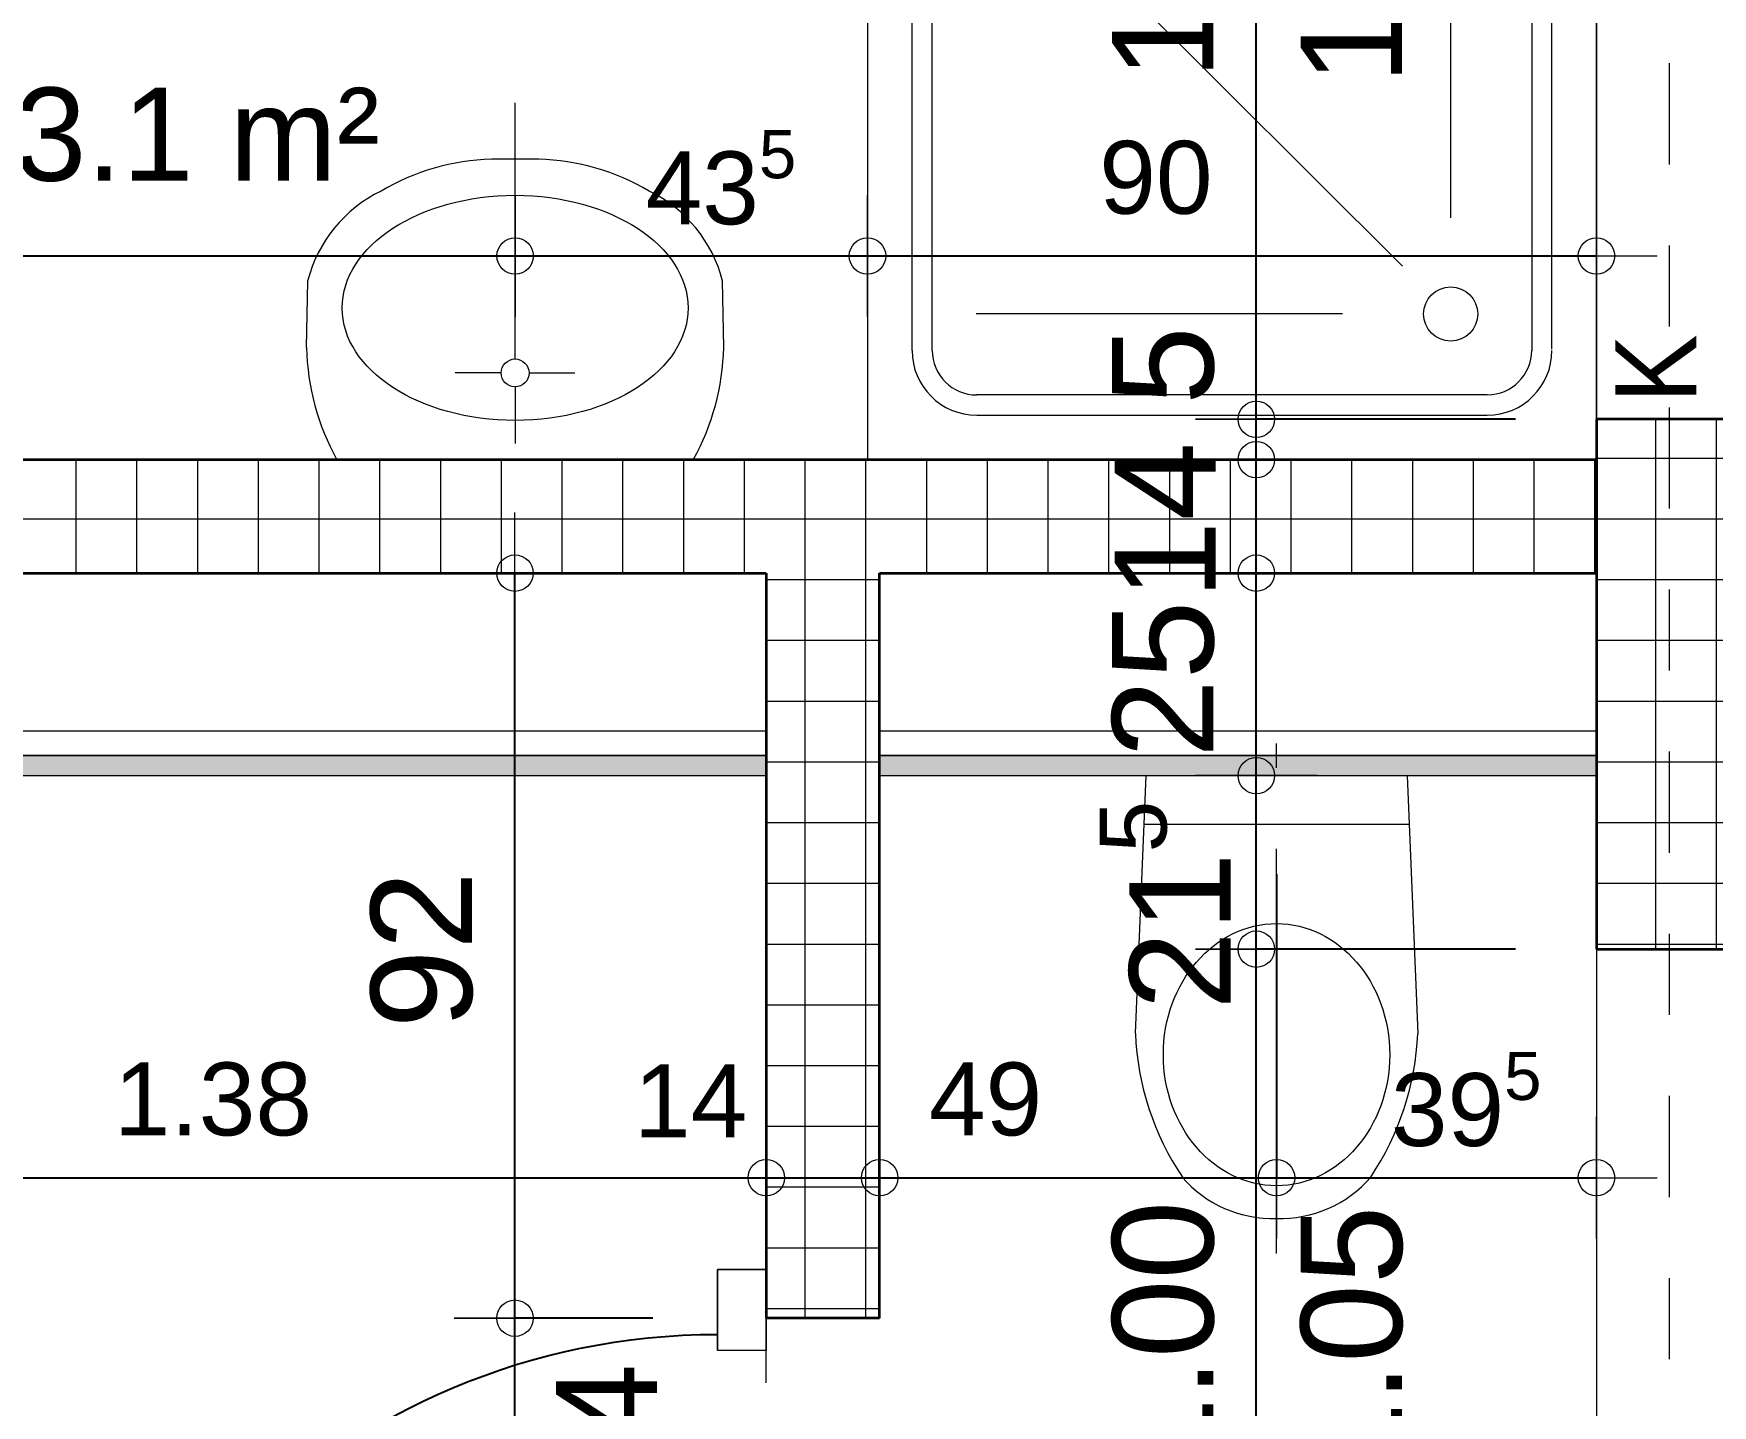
# Model space of a CAD drawing. Header units: metres. Extents: x -117 to -12, y 122 to 163.
# Drawn here: x -22.403 to -20.33, y 141.33 to 143.024 of the extents above; entities that cross this region are included whole.
import ezdxf

# ---------------------------------------------------------------- set-up
doc = ezdxf.new("R2010")
doc.units = ezdxf.units.M
doc.header["$PDMODE"] = 65
for name, pattern in [('AUSGEZOGEN', [0]), ('GETRENNT2_S10', [0.255, 0.125, -0.065, 0, -0.065]), ('PUNKT2_S9', [0.175, 0.075, -0.05, 0, -0.05]), ('VERDECKT2_S2', [0.09, 0.05, -0.04])]:
    doc.linetypes.add(name, pattern=pattern)
doc.layers.add('XR$1$_3808', color=7, linetype='Continuous')
for name, color, linetype, lineweight in [('XR$1$Bauachsen_grob', 7, 'GETRENNT2_S10', 13), ('XR$1$Bauherr', 203, 'VERDECKT2_S2', 13), ('XR$1$Fensterbruestung', 7, 'AUSGEZOGEN', 25), ('XR$1$Leichtbauwaende', 7, 'AUSGEZOGEN', 18), ('XR$1$Raumbezeichnung', 7, 'AUSGEZOGEN', 18), ('XR$1$Sanitaer_Apparate', 250, 'AUSGEZOGEN', 18), ('XR$1$Sanitaer_Vermassung', 250, 'AUSGEZOGEN', 18), ('XR$1$Text_Werkplan_Ausfuehrung', 7, 'AUSGEZOGEN', 25), ('XR$1$Tuerblatt', 7, 'AUSGEZOGEN', 18), ('XR$1$Wand_Fertigelement', 7, 'AUSGEZOGEN', 35), ('XR$1$Werkplan-_Ausfuehrungsmasse', 7, 'AUSGEZOGEN', 13)]:
    doc.layers.add(name, color=color, linetype=linetype, lineweight=lineweight)
doc.styles.add('ARIAL', font='ARIAL.TTF')
doc.dimstyles.new('_DIMSTYLE_10', dxfattribs={"dimtxt": 0.125, "dimasz": 0.15, "dimexe": 0, "dimexo": 0, "dimgap": 0.0625, "dimtad": 2, "dimdec": 1, "dimlfac": 100, "dimrnd": 0.5, "dimzin": 4, "dimdsep": 46, "dimtxsty": 'ARIAL', "dimblk1": 'ALL_ML_KREIS', "dimblk2": 'ALL_ML_KREIS', "dimsah": 1, "dimcen": 0, "dimclrd": 256, "dimclre": 256, "dimclrt": 256, "dimadec": 0, "dimazin": 0, "dimtfac": 1, "dimtdec": 0, "dimtix": 1, "dimtmove": 2, "dimatfit": 3, "dimfxl": 0, "dimtvp": 1.2, "dimtzin": 0, "dimlwd": 0, "dimlwe": -1, "dimarcsym": 0})
doc.dimstyles.new('_DIMSTYLE_12', dxfattribs={"dimtxt": 0.125, "dimasz": 0.15, "dimexe": 0, "dimexo": 0, "dimgap": 0.0625, "dimtad": 2, "dimrnd": 0.005, "dimzin": 4, "dimdsep": 46, "dimtxsty": 'ARIAL', "dimblk1": 'ALL_ML_KREIS', "dimblk2": 'ALL_ML_KREIS', "dimsah": 1, "dimcen": 0, "dimclrd": 256, "dimclre": 256, "dimclrt": 256, "dimadec": 0, "dimazin": 0, "dimtfac": 1, "dimtdec": 0, "dimtix": 1, "dimtmove": 2, "dimatfit": 3, "dimfxl": 0, "dimtzin": 0, "dimlwd": 0, "dimlwe": -1, "dimarcsym": 0})
doc.dimstyles.new('_DIMSTYLE_14', dxfattribs={"dimtxt": 0.125, "dimasz": 0.15, "dimexe": 0, "dimexo": 0, "dimgap": 0.0625, "dimtad": 2, "dimdec": 1, "dimlfac": 100, "dimrnd": 0.5, "dimzin": 4, "dimdsep": 46, "dimtxsty": 'ARIAL', "dimblk1": 'ALL_ML_KREIS', "dimblk2": 'ALL_ML_KREIS', "dimsah": 1, "dimcen": 0, "dimclrd": 256, "dimclre": 256, "dimclrt": 256, "dimadec": 0, "dimazin": 0, "dimtfac": 1, "dimtdec": 0, "dimtix": 1, "dimtmove": 2, "dimatfit": 3, "dimfxl": 0, "dimtzin": 0, "dimlwd": 0, "dimlwe": -1, "dimarcsym": 0})
doc.dimstyles.new('_DIMSTYLE_23', dxfattribs={"dimtxt": 0.09, "dimasz": 0.15, "dimexe": 0, "dimexo": 1e-06, "dimgap": 0.045, "dimtad": 2, "dimrnd": 0.005, "dimzin": 4, "dimdsep": 46, "dimtxsty": 'ARIAL', "dimblk1": 'ALL_ML_KREIS', "dimblk2": 'ALL_ML_KREIS', "dimsah": 1, "dimcen": 0, "dimse1": 1, "dimse2": 1, "dimclrd": 1, "dimclre": 1, "dimclrt": 1, "dimadec": 0, "dimazin": 0, "dimtfac": 1, "dimtdec": 0, "dimtix": 1, "dimtmove": 2, "dimatfit": 3, "dimfxl": 0, "dimtzin": 0, "dimlwd": 0, "dimlwe": -1, "dimarcsym": 0})
doc.dimstyles.new('_DIMSTYLE_24', dxfattribs={"dimtxt": 0.09, "dimasz": 0.15, "dimexe": 0, "dimexo": 1e-06, "dimgap": 0.045, "dimtad": 2, "dimdec": 1, "dimlfac": 100, "dimrnd": 0.5, "dimzin": 4, "dimdsep": 46, "dimtxsty": 'ARIAL', "dimblk1": 'ALL_ML_KREIS', "dimblk2": 'ALL_ML_KREIS', "dimsah": 1, "dimcen": 0, "dimse1": 1, "dimse2": 1, "dimclrd": 1, "dimclre": 1, "dimclrt": 1, "dimadec": 0, "dimazin": 0, "dimtfac": 1, "dimtdec": 0, "dimtix": 1, "dimtmove": 2, "dimatfit": 3, "dimfxl": 0, "dimtzin": 0, "dimlwd": 0, "dimlwe": -1, "dimarcsym": 0})
doc.dimstyles.new('_DIMSTYLE_25', dxfattribs={"dimtxt": 0.09, "dimasz": 0.15, "dimexe": 0, "dimexo": 1e-06, "dimgap": 0.045, "dimtad": 2, "dimdec": 1, "dimlfac": 100, "dimrnd": 0.5, "dimzin": 4, "dimdsep": 46, "dimtxsty": 'ARIAL', "dimblk1": 'ALL_ML_KREIS', "dimblk2": 'ALL_ML_KREIS', "dimsah": 1, "dimcen": 0, "dimse1": 1, "dimse2": 1, "dimclrd": 1, "dimclre": 1, "dimclrt": 1, "dimadec": 0, "dimazin": 0, "dimtfac": 1, "dimtdec": 0, "dimtix": 1, "dimtmove": 2, "dimatfit": 3, "dimfxl": 0, "dimtzin": 0, "dimlwd": 0, "dimlwe": -1, "dimarcsym": 0})
doc.dimstyles.new('_DIMSTYLE_26', dxfattribs={"dimtxt": 0.09, "dimasz": 0.15, "dimexe": 0, "dimexo": 0, "dimgap": 0.045, "dimtad": 2, "dimrnd": 0.005, "dimzin": 4, "dimdsep": 46, "dimtxsty": 'ARIAL', "dimblk1": 'ALL_ML_KREIS', "dimblk2": 'ALL_ML_KREIS', "dimsah": 1, "dimcen": 0, "dimclrd": 1, "dimclre": 1, "dimclrt": 1, "dimadec": 0, "dimazin": 0, "dimtfac": 1, "dimtdec": 0, "dimtix": 1, "dimtmove": 2, "dimatfit": 3, "dimfxl": 0, "dimtzin": 0, "dimlwd": 0, "dimlwe": -1, "dimarcsym": 0})
doc.dimstyles.new('_DIMSTYLE_27', dxfattribs={"dimtxt": 0.09, "dimasz": 0.15, "dimexe": 0, "dimexo": 0, "dimgap": 0.045, "dimtad": 2, "dimdec": 1, "dimlfac": 100, "dimrnd": 0.5, "dimzin": 4, "dimdsep": 46, "dimtxsty": 'ARIAL', "dimblk1": 'ALL_ML_KREIS', "dimblk2": 'ALL_ML_KREIS', "dimsah": 1, "dimcen": 0, "dimclrd": 1, "dimclre": 1, "dimclrt": 1, "dimadec": 0, "dimazin": 0, "dimtfac": 1, "dimtdec": 0, "dimtix": 1, "dimtmove": 2, "dimatfit": 3, "dimfxl": 0, "dimtvp": 1.2, "dimtzin": 0, "dimlwd": 0, "dimlwe": -1, "dimarcsym": 0})
doc.dimstyles.new('_DIMSTYLE_4', dxfattribs={"dimtxt": 0.09, "dimasz": 0.15, "dimexe": 0, "dimexo": 0, "dimgap": 0.045, "dimtad": 2, "dimdec": 1, "dimlfac": 100, "dimrnd": 0.5, "dimzin": 4, "dimdsep": 46, "dimtxsty": 'ARIAL', "dimblk1": 'ALL_ML_KREIS', "dimblk2": 'ALL_ML_KREIS', "dimsah": 1, "dimcen": 0, "dimclrd": 1, "dimclre": 1, "dimclrt": 1, "dimadec": 0, "dimazin": 0, "dimtfac": 1, "dimtdec": 0, "dimtix": 1, "dimtmove": 2, "dimatfit": 3, "dimfxl": 0, "dimtzin": 0, "dimlwd": 0, "dimlwe": -1, "dimarcsym": 0})
pattern_1 = [(0, (0, 0), (0, 0.075), []), (90, (0, 0), (-0.075, 5e-18), [])]

# ---------------------------------------------------------------- blocks, each defined once
blk = doc.blocks.new('ALL_ML_KREIS')
at = {"color": 0, "linetype": 'ByBlock', "lineweight": -2}
for p, q in [((0, -0.5), (0, 0.5)), ((-1, 0), (0.5, 0))]:
    blk.add_line(p, q, dxfattribs=at)
blk.add_circle((0, 0), 0.15, dxfattribs=at)
blk = doc.blocks.new('*D99')
at = {"layer": 'DEFPOINTS', "color": 1}
for p in [(-23.3071, 142.7496), (-21.8081, 142.6052), (-23.3071, 142.498)]:
    blk.add_point(p, dxfattribs=at)
at = {"layer": 'XR$1$Sanitaer_Vermassung', "color": 1, "lineweight": -2}
blk.add_line((-23.3071, 142.7496), (-21.8081, 142.7496), dxfattribs=at)
at = {"layer": 'XR$1$Sanitaer_Vermassung', "color": 1, "xscale": 0.15, "yscale": 0.15, "zscale": 0.15, "rotation": 180}
blk.add_blockref('ALL_ML_KREIS', (-23.3071, 142.7496), dxfattribs=at)
at = {"layer": 'XR$1$Sanitaer_Vermassung', "color": 1, "xscale": 0.15, "yscale": 0.15, "zscale": 0.15}
blk.add_blockref('ALL_ML_KREIS', (-21.8081, 142.7496), dxfattribs=at)
at = {"layer": 'XR$1$Sanitaer_Vermassung', "color": 1, "insert": (-23.005, 142.8461), "char_height": 0.09, "width": 0.36, "attachment_point": 5, "style": 'ARIAL'}
blk.add_mtext('\\A1;{\\A1;{1.50\\H0.059400;\\S^ ;}}', dxfattribs=at)
blk = doc.blocks.new('*D100')
at = {"layer": 'DEFPOINTS', "color": 1}
for p in [(-21.8081, 142.7496), (-21.8081, 142.6052), (-21.3731, 142.498)]:
    blk.add_point(p, dxfattribs=at)
at = {"layer": 'XR$1$Sanitaer_Vermassung', "color": 1, "lineweight": -2}
blk.add_line((-21.8081, 142.7496), (-21.3731, 142.7496), dxfattribs=at)
at = {"layer": 'XR$1$Sanitaer_Vermassung', "color": 1, "xscale": 0.15, "yscale": 0.15, "zscale": 0.15, "rotation": 180}
blk.add_blockref('ALL_ML_KREIS', (-21.8081, 142.7496), dxfattribs=at)
at = {"layer": 'XR$1$Sanitaer_Vermassung', "color": 1, "xscale": 0.15, "yscale": 0.15, "zscale": 0.15}
blk.add_blockref('ALL_ML_KREIS', (-21.3731, 142.7496), dxfattribs=at)
at = {"layer": 'XR$1$Sanitaer_Vermassung', "color": 1, "insert": (-21.554, 142.8462), "char_height": 0.09, "width": 0.36, "attachment_point": 5, "style": 'ARIAL'}
blk.add_mtext('\\A1;{\\A1;{43\\H0.059400;\\S5^ ;}}', dxfattribs=at)
blk = doc.blocks.new('*D101')
at = {"layer": 'DEFPOINTS', "color": 1}
for p in [(-21.3731, 142.7496), (-21.3731, 142.498), (-20.4731, 142.498)]:
    blk.add_point(p, dxfattribs=at)
at = {"layer": 'XR$1$Sanitaer_Vermassung', "color": 1, "lineweight": -2}
blk.add_line((-21.3731, 142.7496), (-20.4731, 142.7496), dxfattribs=at)
at = {"layer": 'XR$1$Sanitaer_Vermassung', "color": 1, "xscale": 0.15, "yscale": 0.15, "zscale": 0.15, "rotation": 180}
blk.add_blockref('ALL_ML_KREIS', (-21.3731, 142.7496), dxfattribs=at)
at = {"layer": 'XR$1$Sanitaer_Vermassung', "color": 1, "xscale": 0.15, "yscale": 0.15, "zscale": 0.15}
blk.add_blockref('ALL_ML_KREIS', (-20.4731, 142.7496), dxfattribs=at)
at = {"layer": 'XR$1$Sanitaer_Vermassung', "color": 1, "insert": (-21.017, 142.8461), "char_height": 0.09, "width": 0.36, "attachment_point": 5, "style": 'ARIAL'}
blk.add_mtext('\\A1;{\\A1;{90\\H0.059400;\\S^ ;}}', dxfattribs=at)
blk = doc.blocks.new('*D108')
at = {"layer": 'DEFPOINTS', "color": 1}
for p in [(-21.4981, 142.358), (-22.8771, 142.0009), (-22.8771, 141.6115)]:
    blk.add_point(p, dxfattribs=at)
at = {"layer": 'XR$1$Sanitaer_Vermassung', "color": 1, "lineweight": -2}
for p, q in [((-22.8771, 141.907), (-22.8771, 141.6115)), ((-22.8771, 141.6115), (-21.4981, 141.6115)), ((-21.4981, 141.6115), (-21.4981, 141.6115))]:
    blk.add_line(p, q, dxfattribs=at)
at = {"layer": 'XR$1$Sanitaer_Vermassung', "color": 1, "xscale": 0.15, "yscale": 0.15, "zscale": 0.15, "rotation": 180}
blk.add_blockref('ALL_ML_KREIS', (-22.8771, 141.6115), dxfattribs=at)
at = {"layer": 'XR$1$Sanitaer_Vermassung', "color": 1, "xscale": 0.15, "yscale": 0.15, "zscale": 0.15}
blk.add_blockref('ALL_ML_KREIS', (-21.4981, 141.6115), dxfattribs=at)
at = {"layer": 'XR$1$Sanitaer_Vermassung', "color": 1, "insert": (-22.1812, 141.7081), "char_height": 0.09, "width": 0.36, "attachment_point": 5, "style": 'ARIAL'}
blk.add_mtext('\\A1;{\\A1;{1.38\\H0.059400;\\S^ ;}}', dxfattribs=at)
blk = doc.blocks.new('*D109')
at = {"layer": 'DEFPOINTS', "color": 1}
for p in [(-21.4981, 142.358), (-21.3581, 142.358), (-21.4981, 141.6115)]:
    blk.add_point(p, dxfattribs=at)
at = {"layer": 'XR$1$Sanitaer_Vermassung', "color": 1, "lineweight": -2}
for p, q in [((-21.4981, 141.6115), (-21.4981, 141.6115)), ((-21.4981, 141.6115), (-21.3581, 141.6115)), ((-21.3581, 141.6115), (-21.3581, 141.6115))]:
    blk.add_line(p, q, dxfattribs=at)
at = {"layer": 'XR$1$Sanitaer_Vermassung', "color": 1, "xscale": 0.15, "yscale": 0.15, "zscale": 0.15, "rotation": 180}
blk.add_blockref('ALL_ML_KREIS', (-21.4981, 141.6115), dxfattribs=at)
at = {"layer": 'XR$1$Sanitaer_Vermassung', "color": 1, "xscale": 0.15, "yscale": 0.15, "zscale": 0.15}
blk.add_blockref('ALL_ML_KREIS', (-21.3581, 141.6115), dxfattribs=at)
at = {"layer": 'XR$1$Sanitaer_Vermassung', "color": 1, "insert": (-21.5914, 141.7065), "char_height": 0.09, "width": 0.36, "attachment_point": 5, "style": 'ARIAL'}
blk.add_mtext('\\A1;{\\A1;{14\\H0.059400;\\S^ ;}}', dxfattribs=at)
blk = doc.blocks.new('*D110')
at = {"layer": 'DEFPOINTS', "color": 1}
for p in [(-21.3581, 142.358), (-20.8681, 142.0477), (-21.3581, 141.6115)]:
    blk.add_point(p, dxfattribs=at)
at = {"layer": 'XR$1$Sanitaer_Vermassung', "color": 1, "lineweight": -2}
for p, q in [((-20.8681, 141.9863), (-20.8681, 141.6115)), ((-21.3581, 141.6115), (-21.3581, 141.6115)), ((-21.3581, 141.6115), (-20.8681, 141.6115))]:
    blk.add_line(p, q, dxfattribs=at)
at = {"layer": 'XR$1$Sanitaer_Vermassung', "color": 1, "xscale": 0.15, "yscale": 0.15, "zscale": 0.15, "rotation": 180}
blk.add_blockref('ALL_ML_KREIS', (-21.3581, 141.6115), dxfattribs=at)
at = {"layer": 'XR$1$Sanitaer_Vermassung', "color": 1, "xscale": 0.15, "yscale": 0.15, "zscale": 0.15}
blk.add_blockref('ALL_ML_KREIS', (-20.8681, 141.6115), dxfattribs=at)
at = {"layer": 'XR$1$Sanitaer_Vermassung', "color": 1, "insert": (-21.2273, 141.7081), "char_height": 0.09, "width": 0.36, "attachment_point": 5, "style": 'ARIAL'}
blk.add_mtext('\\A1;{\\A1;{49\\H0.059400;\\S^ ;}}', dxfattribs=at)
blk = doc.blocks.new('*D111')
at = {"layer": 'DEFPOINTS', "color": 1}
for p in [(-20.4731, 142.358), (-20.8681, 142.0477), (-20.8681, 141.6115)]:
    blk.add_point(p, dxfattribs=at)
at = {"layer": 'XR$1$Sanitaer_Vermassung', "color": 1, "lineweight": -2}
for p, q in [((-20.8681, 141.9863), (-20.8681, 141.6115)), ((-20.8681, 141.6115), (-20.4731, 141.6115)), ((-20.4731, 141.6115), (-20.4731, 141.6115))]:
    blk.add_line(p, q, dxfattribs=at)
at = {"layer": 'XR$1$Sanitaer_Vermassung', "color": 1, "xscale": 0.15, "yscale": 0.15, "zscale": 0.15, "rotation": 180}
blk.add_blockref('ALL_ML_KREIS', (-20.8681, 141.6115), dxfattribs=at)
at = {"layer": 'XR$1$Sanitaer_Vermassung', "color": 1, "xscale": 0.15, "yscale": 0.15, "zscale": 0.15}
blk.add_blockref('ALL_ML_KREIS', (-20.4731, 141.6115), dxfattribs=at)
at = {"layer": 'XR$1$Sanitaer_Vermassung', "color": 1, "insert": (-20.634, 141.7081), "char_height": 0.09, "width": 0.36, "attachment_point": 5, "style": 'ARIAL'}
blk.add_mtext('\\A1;{\\A1;{39\\H0.059400;\\S5^ ;}}', dxfattribs=at)
blk = doc.blocks.new('*D117')
at = {"layer": 'DEFPOINTS'}
for p in [(-21.3581, 141.438), (-21.8083, 140.558), (-21.3581, 140.558)]:
    blk.add_point(p, dxfattribs=at)
at = {"layer": 'XR$1$Werkplan-_Ausfuehrungsmasse', "lineweight": -2}
for p, q in [((-21.6383, 141.438), (-21.8083, 141.438)), ((-21.8083, 140.558), (-21.8083, 141.438)), ((-21.6383, 140.558), (-21.8083, 140.558))]:
    blk.add_line(p, q, dxfattribs=at)
at = {"layer": 'XR$1$Werkplan-_Ausfuehrungsmasse', "xscale": 0.15, "yscale": 0.15, "zscale": 0.15}
for p, rotation in [((-21.8083, 141.438), 90), ((-21.8083, 140.558), 270)]:
    blk.add_blockref('ALL_ML_KREIS', p, dxfattribs=dict(at, rotation=rotation))
at = {"layer": 'XR$1$Werkplan-_Ausfuehrungsmasse', "insert": (-21.7578, 141.0423), "char_height": 0.125, "width": 0.00625, "attachment_point": 1, "rotation": 90, "line_spacing_factor": 0.60241, "style": 'ARIAL'}
blk.add_mtext('\\A1;{2.14\\H0.082500;\\S^ ;}', dxfattribs=at)
at = {"layer": 'XR$1$Werkplan-_Ausfuehrungsmasse', "insert": (-21.923, 141.1823), "char_height": 0.125, "width": 0.5, "attachment_point": 5, "rotation": 90, "style": 'ARIAL'}
blk.add_mtext('\\A1;{\\A1;{88\\H0.082500;\\S^ ;}}', dxfattribs=at)
blk = doc.blocks.new('*D118')
at = {"layer": 'DEFPOINTS'}
for p in [(-21.4981, 142.358), (-21.8083, 141.438), (-21.3581, 141.438)]:
    blk.add_point(p, dxfattribs=at)
at = {"layer": 'XR$1$Werkplan-_Ausfuehrungsmasse', "lineweight": -2}
for p, q in [((-21.8083, 142.358), (-21.8083, 142.358)), ((-21.8083, 141.438), (-21.8083, 142.358)), ((-21.6383, 141.438), (-21.8083, 141.438))]:
    blk.add_line(p, q, dxfattribs=at)
at = {"layer": 'XR$1$Werkplan-_Ausfuehrungsmasse', "xscale": 0.15, "yscale": 0.15, "zscale": 0.15}
for p, rotation in [((-21.8083, 142.358), 90), ((-21.8083, 141.438), 270)]:
    blk.add_blockref('ALL_ML_KREIS', p, dxfattribs=dict(at, rotation=rotation))
at = {"layer": 'XR$1$Werkplan-_Ausfuehrungsmasse', "insert": (-21.923, 141.893), "char_height": 0.125, "width": 0.5, "attachment_point": 5, "rotation": 90, "style": 'ARIAL'}
blk.add_mtext('\\A1;{\\A1;{92\\H0.082500;\\S^ ;}}', dxfattribs=at)
blk = doc.blocks.new('*D265')
at = {"layer": 'DEFPOINTS'}
for p in [(-20.5081, 149.458), (-19.9881, 130.838), (-16.2676, 130.838)]:
    blk.add_point(p, dxfattribs=at)
at = {"layer": 'XR$1$Werkplan-_Ausfuehrungsmasse', "lineweight": -2}
for p, q in [((-19.1881, 149.458), (-16.2676, 149.458)), ((-16.2676, 130.838), (-16.2676, 149.458)), ((-19.1881, 130.838), (-16.2676, 130.838))]:
    blk.add_line(p, q, dxfattribs=at)
at = {"layer": 'XR$1$Werkplan-_Ausfuehrungsmasse', "xscale": 0.15, "yscale": 0.15, "zscale": 0.15}
for p, rotation in [((-16.2676, 149.458), 90), ((-16.2676, 130.838), 270)]:
    blk.add_blockref('ALL_ML_KREIS', p, dxfattribs=dict(at, rotation=rotation))
at = {"layer": 'XR$1$Werkplan-_Ausfuehrungsmasse', "insert": (-16.3823, 140.1529), "char_height": 0.125, "width": 0.625, "attachment_point": 5, "rotation": 90, "style": 'ARIAL'}
blk.add_mtext('\\A1;{\\A1;{18.62\\H0.082500;\\S^ ;}}', dxfattribs=at)
blk = doc.blocks.new('COMPLEXOBJECT_20')
at = {"layer": 'XR$1$Bauachsen_grob', "color": 8}
blk.add_line((-20.3831, 126.7126), (-20.3831, 153.848), dxfattribs=at)
blk = doc.blocks.new('COMPLEXOBJECT_42')
at = {"layer": 'XR$1$Sanitaer_Apparate', "color": 7, "lineweight": 13}
for p, q in [((-21.0295, 142.108), (-21.0425, 141.7894)), ((-21.0295, 142.108), (-20.7068, 142.108)), ((-20.7068, 142.108), (-20.6938, 141.7894)), ((-20.7043, 142.0477), (-21.0319, 142.0477))]:
    blk.add_line(p, q, dxfattribs=at)
for centre, radius, start, end in [((-20.6994, 141.8038), 0.3433, 182.4046, 213.9048), ((-21.0368, 141.8038), 0.3433, 326.0953, 357.5954), ((-20.8736, 141.7071), 0.1459, 220.5501, 272.133), ((-20.8627, 141.7071), 0.1459, 267.867, 319.4499)]:
    blk.add_arc(centre, radius, start, end, dxfattribs=at)
blk.add_ellipse((-20.8681, 141.7634), major_axis=(0, -0.1618), ratio=0.863636, start_param=1.570797, end_param=7.853982, dxfattribs=at)
blk = doc.blocks.new('COMPLEXOBJECT_43')
at = {"layer": 'XR$1$Sanitaer_Apparate', "color": 7, "lineweight": 13}
for p, q in [((-21.8081, 142.6224), (-21.8081, 142.9385)), ((-21.779, 142.8691), (-21.8372, 142.8691)), ((-22.0656, 142.6365), (-22.0642, 142.7186)), ((-21.5506, 142.6365), (-21.5521, 142.7186)), ((-21.8253, 142.6052), (-21.882, 142.6052)), ((-21.7909, 142.6052), (-21.7342, 142.6052)), ((-21.8081, 142.588), (-21.8081, 142.518)), ((-21.5882, 142.498), (-22.028, 142.498))]:
    blk.add_line(p, q, dxfattribs=at)
for centre, radius, start, end in [((-21.8292, 142.5861), 0.2831, 91.6281, 120.6809), ((-21.7871, 142.5861), 0.2831, 59.3191, 88.3719), ((-21.9002, 142.6772), 0.1692, 115.7415, 165.846), ((-21.7161, 142.6772), 0.1692, 14.1539, 64.2584), ((-21.7669, 142.6432), 0.2988, 181.2789, 209.0615), ((-21.8081, 142.6052), 0.0172, 180, 179.9999827334966), ((-21.8493, 142.6432), 0.2988, 330.9384, 358.721)]:
    blk.add_arc(centre, radius, start, end, dxfattribs=at)
blk.add_ellipse((-21.8081, 142.6855), major_axis=(-0.2135, 0), ratio=0.650985, start_param=6.283185, end_param=12.56637, dxfattribs=at)
blk = doc.blocks.new('COMPLEXOBJECT_44')
at = {"layer": 'XR$1$Sanitaer_Apparate', "color": 7, "lineweight": 13}
for p, q in [((-20.4731, 143.398), (-21.3731, 143.398)), ((-21.3731, 143.398), (-21.3731, 142.498)), ((-20.4731, 142.498), (-20.4731, 143.398)), ((-21.2381, 143.3431), (-20.6081, 143.343)), ((-20.6081, 143.318), (-21.2381, 143.318)), ((-21.3181, 142.633), (-21.3181, 143.2631)), ((-21.2931, 142.633), (-21.2931, 143.263)), ((-20.6531, 142.7965), (-20.6531, 143.2631)), ((-20.5531, 143.263), (-20.5531, 142.633)), ((-20.5283, 142.6344), (-20.5281, 143.263)), ((-20.7124, 142.737), (-21.2391, 143.2621)), ((-20.7866, 142.6781), (-21.2391, 142.678)), ((-20.6081, 142.578), (-21.2381, 142.578)), ((-21.2381, 142.553), (-20.6081, 142.553)), ((-21.3731, 142.498), (-20.4731, 142.498))]:
    blk.add_line(p, q, dxfattribs=at)
for centre, radius, start, end in [((-21.2381, 143.263), 0.08, 90, 180), ((-20.6081, 143.263), 0.08, 0, 90), ((-21.2381, 143.263), 0.055, 90, 180), ((-20.6081, 143.263), 0.055, 0, 90), ((-20.6531, 142.678), 0.0334, 90, 89.99998269715638), ((-21.2381, 142.633), 0.08, 180, 270), ((-21.2381, 142.633), 0.055, 180, 270), ((-20.6081, 142.6331), 0.055, 269.9999, 359.9999), ((-20.6081, 142.633), 0.08, 270, 360)]:
    blk.add_arc(centre, radius, start, end, dxfattribs=at)
blk = doc.blocks.new('Tür_10_$F2')
at = {"layer": 'XR$1$_3808', "color": 7, "linetype": 'AUSGEZOGEN', "lineweight": -3}
blk.add_line((0.92, 0.06), (0.92, 0.9), dxfattribs=at)
at = {"layer": 'XR$1$_3808', "color": 7, "linetype": 'AUSGEZOGEN', "lineweight": 13}
for points in [[(0, 0), (0.1, 0), (0.1, 0.06), (0, 0.06), (0, 0)], [(0.9, 0), (1, 0), (1, 0.06), (0.9, 0.06), (0.9, 0)]]:
    blk.add_lwpolyline(points, close=True, dxfattribs=at)
at = {"layer": 'XR$1$_3808', "color": 7, "linetype": 'AUSGEZOGEN', "lineweight": -3}
blk.add_arc((0.92, 0.06), 0.84, 90, 180, dxfattribs=at)
blk = doc.blocks.new('*D922')
at = {"layer": 'DEFPOINTS'}
for p in [(-20.4731, 141.8937), (-20.8931, 140.8937), (-20.4731, 140.8937)]:
    blk.add_point(p, dxfattribs=at)
at = {"layer": 'XR$1$Werkplan-_Ausfuehrungsmasse', "lineweight": -2}
for p, q in [((-20.5731, 141.8937), (-20.8931, 141.8937)), ((-20.8931, 140.8937), (-20.8931, 141.8937)), ((-20.5731, 140.8937), (-20.8931, 140.8937))]:
    blk.add_line(p, q, dxfattribs=at)
at = {"layer": 'XR$1$Werkplan-_Ausfuehrungsmasse', "xscale": 0.15, "yscale": 0.15, "zscale": 0.15}
for p, rotation in [((-20.8931, 141.8937), 90), ((-20.8931, 140.8937), 270)]:
    blk.add_blockref('ALL_ML_KREIS', p, dxfattribs=dict(at, rotation=rotation))
at = {"layer": 'XR$1$Werkplan-_Ausfuehrungsmasse', "insert": (-21.0077, 141.413), "char_height": 0.125, "width": 0.5, "attachment_point": 5, "rotation": 90, "style": 'ARIAL'}
blk.add_mtext('\\A1;{\\A1;{1.00\\H0.082500;\\S^ ;}}', dxfattribs=at)
at = {"layer": 'XR$1$Werkplan-_Ausfuehrungsmasse', "insert": (-20.8383, 141.2373), "char_height": 0.125, "width": 0.00625, "attachment_point": 1, "rotation": 90, "line_spacing_factor": 0.60241, "style": 'ARIAL'}
blk.add_mtext('\\A1;{1.05\\H0.082500;\\S^ ;}', dxfattribs=at)
blk = doc.blocks.new('*D923')
at = {"layer": 'DEFPOINTS'}
for p in [(-20.4731, 142.108), (-20.8931, 141.8937), (-20.4731, 141.8937)]:
    blk.add_point(p, dxfattribs=at)
at = {"layer": 'XR$1$Werkplan-_Ausfuehrungsmasse', "lineweight": -2}
for p, q in [((-20.8931, 142.108), (-20.8931, 142.108)), ((-20.8931, 141.8937), (-20.8931, 142.108)), ((-20.5731, 141.8937), (-20.8931, 141.8937))]:
    blk.add_line(p, q, dxfattribs=at)
at = {"layer": 'XR$1$Werkplan-_Ausfuehrungsmasse', "xscale": 0.15, "yscale": 0.15, "zscale": 0.15}
for p, rotation in [((-20.8931, 142.108), 90), ((-20.8931, 141.8937), 270)]:
    blk.add_blockref('ALL_ML_KREIS', p, dxfattribs=dict(at, rotation=rotation))
at = {"layer": 'XR$1$Werkplan-_Ausfuehrungsmasse', "insert": (-21.0056, 141.9479), "char_height": 0.125, "width": 0.5, "attachment_point": 5, "rotation": 90, "style": 'ARIAL'}
blk.add_mtext('\\A1;{\\A1;{21\\H0.082500;\\S5^ ;}}', dxfattribs=at)
blk = doc.blocks.new('*D924')
at = {"layer": 'DEFPOINTS'}
for p in [(-20.4731, 142.358), (-20.8931, 142.108), (-20.4731, 142.108)]:
    blk.add_point(p, dxfattribs=at)
at = {"layer": 'XR$1$Werkplan-_Ausfuehrungsmasse', "lineweight": -2}
for p, q in [((-20.8931, 142.358), (-20.8931, 142.358)), ((-20.8931, 142.108), (-20.8931, 142.358)), ((-20.8931, 142.108), (-20.8931, 142.108))]:
    blk.add_line(p, q, dxfattribs=at)
at = {"layer": 'XR$1$Werkplan-_Ausfuehrungsmasse', "xscale": 0.15, "yscale": 0.15, "zscale": 0.15}
for p, rotation in [((-20.8931, 142.358), 90), ((-20.8931, 142.108), 270)]:
    blk.add_blockref('ALL_ML_KREIS', p, dxfattribs=dict(at, rotation=rotation))
at = {"layer": 'XR$1$Werkplan-_Ausfuehrungsmasse', "insert": (-21.0077, 142.2269), "char_height": 0.125, "width": 0.5, "attachment_point": 5, "rotation": 90, "style": 'ARIAL'}
blk.add_mtext('\\A1;{\\A1;{25\\H0.082500;\\S^ ;}}', dxfattribs=at)
blk = doc.blocks.new('*D925')
at = {"layer": 'DEFPOINTS'}
for p in [(-20.4731, 142.498), (-20.8931, 142.358), (-20.4731, 142.358)]:
    blk.add_point(p, dxfattribs=at)
at = {"layer": 'XR$1$Werkplan-_Ausfuehrungsmasse', "lineweight": -2}
for p, q in [((-20.8931, 142.498), (-20.8931, 142.498)), ((-20.8931, 142.358), (-20.8931, 142.498)), ((-20.8931, 142.358), (-20.8931, 142.358))]:
    blk.add_line(p, q, dxfattribs=at)
at = {"layer": 'XR$1$Werkplan-_Ausfuehrungsmasse', "xscale": 0.15, "yscale": 0.15, "zscale": 0.15}
for p, rotation in [((-20.8931, 142.498), 90), ((-20.8931, 142.358), 270)]:
    blk.add_blockref('ALL_ML_KREIS', p, dxfattribs=dict(at, rotation=rotation))
at = {"layer": 'XR$1$Werkplan-_Ausfuehrungsmasse', "insert": (-21.0056, 142.4227), "char_height": 0.125, "width": 0.5, "attachment_point": 5, "rotation": 90, "style": 'ARIAL'}
blk.add_mtext('\\A1;{\\A1;{14\\H0.082500;\\S^ ;}}', dxfattribs=at)
blk = doc.blocks.new('*D926')
at = {"layer": 'DEFPOINTS'}
for p in [(-20.4731, 142.548), (-20.8931, 142.498), (-20.4731, 142.498)]:
    blk.add_point(p, dxfattribs=at)
at = {"layer": 'XR$1$Werkplan-_Ausfuehrungsmasse', "lineweight": -2}
for p, q in [((-20.5731, 142.548), (-20.8931, 142.548)), ((-20.8931, 142.498), (-20.8931, 142.548)), ((-20.8931, 142.498), (-20.8931, 142.498))]:
    blk.add_line(p, q, dxfattribs=at)
at = {"layer": 'XR$1$Werkplan-_Ausfuehrungsmasse', "xscale": 0.15, "yscale": 0.15, "zscale": 0.15}
for p, rotation in [((-20.8931, 142.498), 270), ((-20.8931, 142.548), 90)]:
    blk.add_blockref('ALL_ML_KREIS', p, dxfattribs=dict(at, rotation=rotation))
at = {"layer": 'XR$1$Werkplan-_Ausfuehrungsmasse', "insert": (-21.0077, 142.6143), "char_height": 0.125, "width": 0.375, "attachment_point": 5, "rotation": 90, "style": 'ARIAL'}
blk.add_mtext('\\A1;{\\A1;{5\\H0.082500;\\S^ ;}}', dxfattribs=at)
blk = doc.blocks.new('*D927')
at = {"layer": 'DEFPOINTS'}
for p in [(-20.4731, 143.548), (-20.8931, 142.548), (-20.4731, 142.548)]:
    blk.add_point(p, dxfattribs=at)
at = {"layer": 'XR$1$Werkplan-_Ausfuehrungsmasse', "lineweight": -2}
for p, q in [((-20.5731, 143.548), (-20.8931, 143.548)), ((-20.8931, 142.548), (-20.8931, 143.548)), ((-20.5731, 142.548), (-20.8931, 142.548))]:
    blk.add_line(p, q, dxfattribs=at)
at = {"layer": 'XR$1$Werkplan-_Ausfuehrungsmasse', "xscale": 0.15, "yscale": 0.15, "zscale": 0.15}
for p, rotation in [((-20.8931, 143.548), 90), ((-20.8931, 142.548), 270)]:
    blk.add_blockref('ALL_ML_KREIS', p, dxfattribs=dict(at, rotation=rotation))
at = {"layer": 'XR$1$Werkplan-_Ausfuehrungsmasse', "insert": (-21.0077, 143.1373), "char_height": 0.125, "width": 0.5, "attachment_point": 5, "rotation": 90, "style": 'ARIAL'}
blk.add_mtext('\\A1;{\\A1;{1.00\\H0.082500;\\S^ ;}}', dxfattribs=at)
at = {"layer": 'XR$1$Werkplan-_Ausfuehrungsmasse', "insert": (-20.8383, 142.9616), "char_height": 0.125, "width": 0.00625, "attachment_point": 1, "rotation": 90, "line_spacing_factor": 0.60241, "style": 'ARIAL'}
blk.add_mtext('\\A1;{1.05\\H0.082500;\\S^ ;}', dxfattribs=at)

msp = doc.modelspace()

# ---------------------------------------------------------------- hatches: boundary and pattern name
at = {"layer": 'XR$1$Leichtbauwaende', "lineweight": 13}
for points in [[(-23.3071, 142.108), (-21.4981, 142.108), (-21.4981, 142.133), (-23.3071, 142.133)], [(-21.3581, 142.108), (-20.4731, 142.108), (-20.4731, 142.133), (-21.3581, 142.133)]]:
    msp.add_hatch(color=9, dxfattribs=at).paths.add_polyline_path(points)
at = {"layer": 'XR$1$Wand_Fertigelement', "linetype": 'AUSGEZOGEN', "lineweight": 13}
h = msp.add_hatch(dxfattribs=at)
h.set_pattern_fill('SCHRAFFUR_7', color=256, scale=0.05, style=0, pattern_type=2)
h.set_pattern_definition(pattern_1)
h.paths.add_polyline_path([(-20.2931, 141.8937), (-20.2931, 142.548), (-20.4731, 142.548), (-20.4731, 141.8937)], flags=0)
at = {"layer": 'XR$1$Wand_Fertigelement', "lineweight": 13}
h = msp.add_hatch(dxfattribs=at)
h.set_pattern_fill('SCHRAFFUR_7', color=256, scale=0.05, style=0, pattern_type=2)
h.set_pattern_definition(pattern_1)
h.paths.add_polyline_path([(-20.4731, 142.498), (-23.3071, 142.498), (-23.3071, 142.358), (-20.4731, 142.358)], flags=0)
h = msp.add_hatch(dxfattribs=at)
h.set_pattern_fill('SCHRAFFUR_7', color=256, scale=0.05, style=0, pattern_type=2)
h.set_pattern_definition(pattern_1)
h.paths.add_polyline_path([(-21.4981, 142.358), (-21.4981, 141.438), (-21.3581, 141.438), (-21.3581, 142.358)], flags=0)

# ---------------------------------------------------------------- linework, layer by layer
at = {"layer": 'XR$1$Bauherr', "color": 202, "linetype": 'VERDECKT2_S2', "lineweight": 13}
for p, q in [((-20.8681, 141.5177), (-20.8681, 142.1477)), ((-20.7681, 142.0477), (-20.9681, 142.0477))]:
    msp.add_line(p, q, dxfattribs=at)
at = {"layer": 'XR$1$Fensterbruestung', "color": 7, "linetype": 'AUSGEZOGEN', "lineweight": 13}
for p, q in [((-20.4731, 143.5478), (-20.4731, 142.548)), ((-20.4731, 141.8937), (-20.4731, 140.8937))]:
    msp.add_line(p, q, dxfattribs=at)
at = {"layer": 'XR$1$Leichtbauwaende', "lineweight": 13}
for p, q in [((-21.4981, 142.163), (-23.3071, 142.163)), ((-21.4981, 142.133), (-21.4981, 142.163)), ((-20.4731, 142.163), (-21.3581, 142.163)), ((-21.3581, 142.163), (-21.3581, 142.133)), ((-20.4731, 142.133), (-20.4731, 142.163)), ((-21.4981, 142.133), (-23.3071, 142.133)), ((-23.3071, 142.133), (-21.4981, 142.133)), ((-21.4981, 142.108), (-21.4981, 142.133)), ((-21.3581, 142.133), (-20.4731, 142.133)), ((-20.4731, 142.133), (-21.3581, 142.133)), ((-21.3581, 142.133), (-21.3581, 142.108)), ((-20.4731, 142.108), (-20.4731, 142.133)), ((-23.3071, 142.108), (-21.4981, 142.108)), ((-21.3581, 142.108), (-20.4731, 142.108))]:
    msp.add_line(p, q, dxfattribs=at)
at = {"layer": 'XR$1$Wand_Fertigelement', "linetype": 'AUSGEZOGEN', "lineweight": 35}
for p, q in [((-20.2931, 142.548), (-20.4731, 142.548)), ((-20.4731, 142.548), (-20.4731, 142.498)), ((-20.4731, 142.498), (-20.4731, 142.358)), ((-20.4731, 142.358), (-20.4731, 142.163)), ((-20.4731, 142.163), (-20.4731, 142.133)), ((-20.4731, 142.133), (-20.4731, 142.108)), ((-20.4731, 142.108), (-20.4731, 141.8937)), ((-20.4731, 141.8937), (-20.2931, 141.8937))]:
    msp.add_line(p, q, dxfattribs=at)
at = {"layer": 'XR$1$Wand_Fertigelement'}
for p, q in [((-20.4731, 142.498), (-23.3071, 142.498)), ((-20.4731, 142.358), (-20.4731, 142.498)), ((-23.3071, 142.358), (-21.4981, 142.358)), ((-21.4981, 142.358), (-21.4981, 142.163)), ((-21.3581, 142.358), (-20.4731, 142.358)), ((-21.3581, 142.163), (-21.3581, 142.358)), ((-21.4981, 142.163), (-21.4981, 142.133)), ((-21.3581, 142.133), (-21.3581, 142.163)), ((-21.4981, 142.133), (-21.4981, 142.108)), ((-21.3581, 142.108), (-21.3581, 142.133)), ((-21.4981, 142.108), (-21.4981, 141.438)), ((-21.3581, 141.438), (-21.3581, 142.108)), ((-21.3581, 141.438), (-21.4981, 141.438))]:
    msp.add_line(p, q, dxfattribs=at)
at = {"layer": 'XR$1$Wand_Fertigelement', "color": 5, "linetype": 'PUNKT2_S9', "lineweight": 13}
for p, q in [((-21.5581, 141.498), (-21.5581, 140.498)), ((-21.4981, 141.498), (-21.5581, 141.498)), ((-21.4981, 141.438), (-21.4981, 141.498)), ((-21.4981, 140.558), (-21.4981, 141.438))]:
    msp.add_line(p, q, dxfattribs=at)

# ---------------------------------------------------------------- block references
at = {"layer": 'XR$1$Bauachsen_grob', "color": 8, "linetype": 'AUSGEZOGEN', "lineweight": 13}
msp.add_blockref('COMPLEXOBJECT_20', (0, 0), dxfattribs=at)
at = {"layer": 'XR$1$Sanitaer_Apparate', "color": 7, "lineweight": 13}
for name in ['COMPLEXOBJECT_44', 'COMPLEXOBJECT_43', 'COMPLEXOBJECT_42']:
    msp.add_blockref(name, (0, 0), dxfattribs=at)
at = {"layer": 'XR$1$Tuerblatt', "color": 7, "linetype": 'AUSGEZOGEN', "lineweight": 13, "xscale": -1, "rotation": 89.99999999999999}
msp.add_blockref('Tür_10_$F2', (-21.4981, 141.498), dxfattribs=at)

# ---------------------------------------------------------------- texts
at = {"layer": 'XR$1$Raumbezeichnung', "insert": (-22.7662, 142.9575), "char_height": 0.115, "width": 0.856055, "attachment_point": 1, "style": 'ARIAL'}
msp.add_mtext('\\W0.99;BF=\\~3.1\\~m²', dxfattribs=at)
at = {"layer": 'XR$1$Text_Werkplan_Ausfuehrung', "color": 7, "linetype": 'AUSGEZOGEN', "lineweight": 13, "insert": (-20.3998, 142.568), "char_height": 0.1, "width": 0.132096, "attachment_point": 4, "rotation": 90, "style": 'ARIAL'}
msp.add_mtext('\\W0.91;K', dxfattribs=at)

# ---------------------------------------------------------------- dimensions: what is measured, and where the dimension line sits
at = {"layer": 'XR$1$Sanitaer_Vermassung', "color": 1}
for base, p1, p2, dimstyle, picture, middle in [((-21.8081, 142.7496), (-23.3071, 142.498), (-21.8081, 142.6052), '_DIMSTYLE_23', '*D99', (-23.005, 142.8461)), ((-21.3731, 142.7496), (-21.8081, 142.6052), (-21.3731, 142.498), '_DIMSTYLE_24', '*D100', (-21.554, 142.8462)), ((-20.4731, 142.7496), (-21.3731, 142.498), (-20.4731, 142.498), '_DIMSTYLE_25', '*D101', (-21.017, 142.8461)), ((-21.4981, 141.6115), (-22.8771, 141.907), (-21.4981, 141.6115), '_DIMSTYLE_26', '*D108', (-22.1812, 141.7081)), ((-21.3581, 141.6115), (-21.4981, 141.6115), (-21.3581, 141.6115), '_DIMSTYLE_27', '*D109', (-21.5914, 141.7065)), ((-20.8681, 141.6115), (-21.3581, 141.6115), (-20.8681, 141.9863), '_DIMSTYLE_4', '*D110', (-21.2273, 141.7081)), ((-20.4731, 141.6115), (-20.8681, 141.9863), (-20.4731, 141.6115), '_DIMSTYLE_4', '*D111', (-20.634, 141.7081))]:
    dim = msp.add_linear_dim(base=base, p1=p1, p2=p2, dimstyle=dimstyle, override={"dimpost": '<>', "dimclrd": 1, "dimclre": 1, "dimclrt": 1, "dimlwd": 0, "dimlwe": 65535}, dxfattribs=at)
    dim.commit()
    dim.dimension.update_dxf_attribs({"geometry": picture, "text_midpoint": middle, "dimtype": 160})
at = {"layer": 'XR$1$Werkplan-_Ausfuehrungsmasse'}
for base, p1, p2, dimstyle, picture, middle in [((-16.2676, 149.458), (-19.1881, 130.838), (-19.1881, 149.458), '_DIMSTYLE_12', '*D265', (-16.3823, 140.1529)), ((-20.8931, 142.548), (-20.8931, 142.498), (-20.5731, 142.548), '_DIMSTYLE_10', '*D926', (-21.0077, 142.6143)), ((-20.8931, 142.498), (-20.8931, 142.358), (-20.8931, 142.498), '_DIMSTYLE_10', '*D925', (-21.0056, 142.4227)), ((-20.8931, 142.358), (-20.8931, 142.108), (-20.8931, 142.358), '_DIMSTYLE_10', '*D924', (-21.0077, 142.2269)), ((-21.8083, 142.358), (-21.6383, 141.438), (-21.8083, 142.358), '_DIMSTYLE_14', '*D118', (-21.923, 141.893)), ((-20.8931, 142.108), (-20.5731, 141.8937), (-20.8931, 142.108), '_DIMSTYLE_10', '*D923', (-21.0056, 141.9479))]:
    dim = msp.add_linear_dim(base=base, p1=p1, p2=p2, angle=90, dimstyle=dimstyle, override={"dimpost": '<>', "dimclrd": 256, "dimclre": 256, "dimclrt": 256, "dimlwd": 0, "dimlwe": 65535}, dxfattribs=at)
    dim.commit()
    dim.dimension.update_dxf_attribs({"geometry": picture, "text_midpoint": middle, "dimtype": 160})
for base, p1, p2, text, dimstyle, picture, middle in [((-20.8931, 143.548), (-20.5731, 142.548), (-20.5731, 143.548), '<>\\X\\A1;{1.05\\H0.082500;\\S^ ;}', '_DIMSTYLE_12', '*D927', (-21.0077, 143.1373)), ((-20.8931, 141.8937), (-20.5731, 140.8937), (-20.5731, 141.8937), '<>\\X\\A1;{1.05\\H0.082500;\\S^ ;}', '_DIMSTYLE_12', '*D922', (-21.0077, 141.413)), ((-21.8083, 141.438), (-21.6383, 140.558), (-21.6383, 141.438), '<>\\X\\A1;{2.14\\H0.082500;\\S^ ;}', '_DIMSTYLE_14', '*D117', (-21.923, 141.1823))]:
    dim = msp.add_linear_dim(base=base, p1=p1, p2=p2, angle=90, text=text, dimstyle=dimstyle, override={"dimpost": '<>', "dimclrd": 256, "dimclre": 256, "dimclrt": 256, "dimlwd": 0, "dimlwe": 65535}, dxfattribs=at)
    dim.commit()
    dim.dimension.update_dxf_attribs({"geometry": picture, "text_midpoint": middle, "dimtype": 160})

doc.saveas('drawing.dxf')
